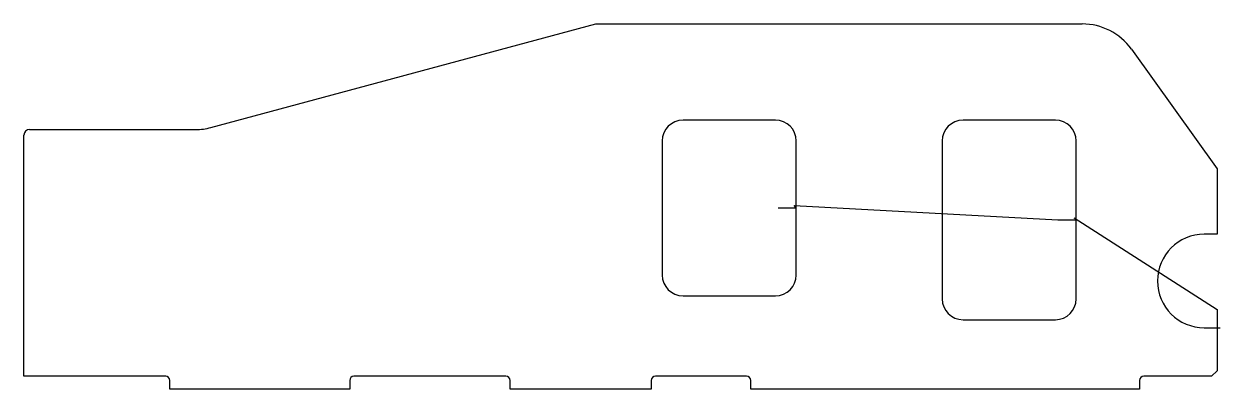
# Model space of a CAD drawing. Header units: metres. Extents: x 8 to 2017, y 19 to 632.
import ezdxf

# ---------------------------------------------------------------- set-up
doc = ezdxf.new("R2010")
doc.units = ezdxf.units.M

msp = doc.modelspace()

# ---------------------------------------------------------------- linework, layer by layer
at = {"layer": 'TOOL_0'}
for p, q in [((322.378, 458.131), (968.379, 632.002)), ((968.379, 632.002), (1785.078, 632.002)), ((1867.554, 589.662), (2011.5, 388.984)), ((1270, 470.501), (1115, 470.501)), ((1740, 470.501), (1585, 470.501)), ((8.5, 40.501), (8.5, 445.246)), ((18, 454.746), (296.778, 454.746)), ((1080, 435.501), (1080, 210.501)), ((1305, 323.001), (1305, 435.501)), ((1550, 435.501), (1550, 170.501)), ((1775, 303.001), (1775, 435.501)), ((2011.5, 388.984), (2011.5, 279.002)), ((1274.766, 323.001), (1305, 323.001)), ((1305, 323.001), (1301.742, 327.042)), ((1301.742, 327.042), (1743.981, 303.001)), ((1305, 210.501), (1305, 323.001)), ((1743.981, 303.001), (1775, 303.001)), ((1775, 303.001), (1771.474, 306.613)), ((1771.474, 306.613), (2011.5, 152.5)), ((1775, 170.501), (1775, 303.001)), ((2011.5, 279.002), (1990, 279.002)), ((1115, 175.501), (1270, 175.501)), ((2011.5, 152.5), (2011.5, 122.001)), ((1585, 135.501), (1740, 135.501)), ((1990, 122.002), (2011.5, 122.002)), ((2011.5, 122.002), (2016.506, 122.002)), ((2011.5, 122.001), (2011.5, 49.88)), ((246.5, 40.501), (8.5, 40.501)), ((817.5, 40.501), (562.5, 40.501)), ((1221.5, 40.501), (1068.5, 40.501)), ((2002.121, 40.501), (1888.5, 40.501)), ((2011.5, 49.88), (2002.121, 40.501)), ((253.5, 19.001), (253.5, 33.501)), ((555.5, 33.501), (555.5, 19.001)), ((824.5, 19.001), (824.5, 33.501)), ((1061.5, 33.501), (1061.5, 19.001)), ((1228.5, 19.001), (1228.5, 33.501)), ((1881.5, 33.501), (1881.5, 19.001)), ((555.5, 19.001), (253.5, 19.001)), ((1061.5, 19.001), (824.5, 19.001)), ((1881.5, 19.001), (1228.5, 19.001))]:
    msp.add_line(p, q, dxfattribs=at)
for centre, radius, start, end in [((1785.078, 530.502), 101.5, 35.651858, 90), ((1115, 435.501), 35, 90, 180), ((1270, 435.501), 35, 0, 90), ((1585, 435.501), 35, 90, 180), ((1740, 435.501), 35, 0, 90), ((18, 445.246), 9.5, 90, 180), ((296.778, 553.246), 98.5, 270, 285.06406), ((1990, 200.502), 78.5, 90, 270), ((1115, 210.501), 35, 180, 270), ((1270, 210.501), 35, 270, 0), ((1585, 170.501), 35, 180, 270), ((1740, 170.501), 35, 270, 0), ((246.5, 33.501), 7, 0, 90), ((562.5, 33.501), 7, 90, 180), ((817.5, 33.501), 7, 0, 90), ((1068.5, 33.501), 7, 90, 180), ((1221.5, 33.501), 7, 0, 90), ((1888.5, 33.501), 7, 90, 180)]:
    msp.add_arc(centre, radius, start, end, dxfattribs=at)

doc.saveas('drawing.dxf')
